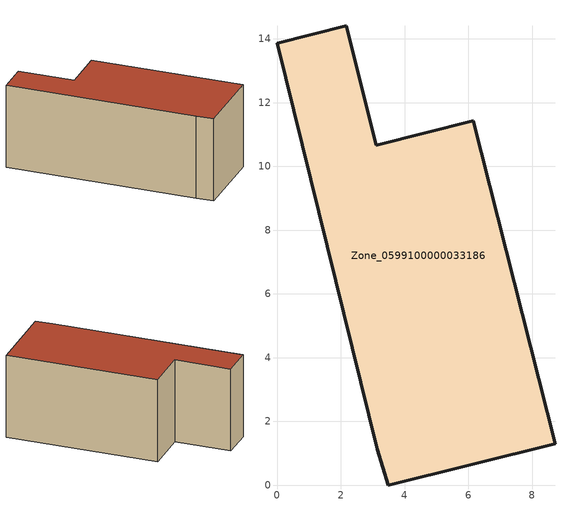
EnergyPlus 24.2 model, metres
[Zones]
Zone_0599100000033186
 floor ground (C_G): 3.14,1.13 0,13.87 2.17,14.41 3.11,10.67 6.16,11.43 8.72,1.31 3.48,0 z0
 wall outside (C_F): 3.11,10.67 2.17,14.41 0,13.87 3.14,1.13 3.48,0 8.72,1.31 6.16,11.43 3.11,10.67 z0:5.87
 roof outside (C_R): 8.72,1.31 6.16,11.43 3.11,10.67 2.17,14.41 0,13.87 3.14,1.13 3.48,0 z5.87
[BUILDING]
Pand.0599100000033186: North Axis=0; Terrain=City; Loads Convergence Tolerance Value=0.04; Temperature Convergence Tolerance Value=0.4; Solar Distribution=FullExterior; Maximum Number of Warmup Days=25; Minimum Number of Warmup Days=1
[Site:Location]
Rotterdam.The.Hague.AP_ZH_NLD Design_Conditions: Latitude=51.96; Longitude=4.45; Time Zone=1; Elevation=-4.5
[SITE:GROUNDTEMPERATURE:BUILDINGSURFACE]
18, 18, 18, 18, 18, 18, 18, 18, 18, 18, 18, 18
[MATERIAL] Thermal Absorptance=0.9; Solar Absorptance=0.7; Visible Absorptance=0.7
Name | Roughness | Thickness | Conductivity | Density | Specific Heat
G.TI.1975-1991 | MediumSmooth | 0.15 | 0.288461 | 540 | 1210
F.TI.1975-1991 | Rough | 0.3 | 0.230769 | 1920 | 840
R.TI.1975-1991 | MediumRough | 0.2 | 0.153846 | 1500 | 1000
[CONSTRUCTION]
C_G: G.TI.1975-1991
C_F: F.TI.1975-1991
C_R: R.TI.1975-1991
[ZONE]
Zone_0599100000033186: Type=1; Multiplier=1; Ceiling Height=Autocalculate; Volume=Autocalculate; Floor Area=autocalculate; Part of Total Floor Area=Yes
[ZONEINFILTRATION:DESIGNFLOWRATE]
Infil_Zone_0599100000033186: Zone or ZoneList or Space or SpaceList=Zone_0599100000033186; Schedule=AlwaysOn; Design Flow Rate Calculation Method=Flow/Area; Flow Rate per Floor Area=0.003; Constant Term Coefficient=1; Temperature Term Coefficient=0; Velocity Term Coefficient=0; Velocity Squared Term Coefficient=0
[HVACTEMPLATE:ZONE:IDEALLOADSAIRSYSTEM]
Zone_0599100000033186: Maximum Heating Supply Air Temperature=50; Minimum Cooling Supply Air Temperature=13; Maximum Heating Supply Air Humidity Ratio=0.0156; Minimum Cooling Supply Air Humidity Ratio=0.0077; Heating Limit=NoLimit; Cooling Limit=NoLimit; Dehumidification Control Type=ConstantSensibleHeatRatio; Cooling Sensible Heat Ratio=0.7; Dehumidification Setpoint=60; Humidification Control Type=None; Humidification Setpoint=30; Outdoor Air Method=None; Outdoor Air Flow Rate per Person=0.00944; Outdoor Air Flow Rate per Zone Floor Area=0; Outdoor Air Flow Rate per Zone=0; Demand Controlled Ventilation Type=None; Outdoor Air Economizer Type=NoEconomizer; Heat Recovery Type=None; Sensible Heat Recovery Effectiveness=0.7; Latent Heat Recovery Effectiveness=0.65
[ZONECONTROL:THERMOSTAT]
ThermostatControl_Zone_0599100000033186: Zone or ZoneList=Zone_0599100000033186; Control Type Schedule=DualSetpointControlType; Control 1=Thermostat_Zone_0599100000033186; Temperature Difference Between Cutout And Setpoint=0
[THERMOSTATSETPOINT:DUALSETPOINT]
Thermostat_Zone_0599100000033186: Heating Setpoint Temperature Schedule=HeatingSetpoint_Zone_0599100000033186; Cooling Setpoint Temperature Schedule=CoolingSetpoint_Zone_0599100000033186
[SCHEDULE:COMPACT]
HeatingSetpoint_Zone_0599100000033186: Through: 12/31, For: AllDays, Until: 24:00, 21
CoolingSetpoint_Zone_0599100000033186: Through: 12/31, For: AllDays, Until: 24:00, 24
DualSetpointControlType: Through: 12/31, For: AllDays, Until: 24:00, 4
AlwaysOn: Through: 12/31, For: AllDays, Until: 24:00, 1
